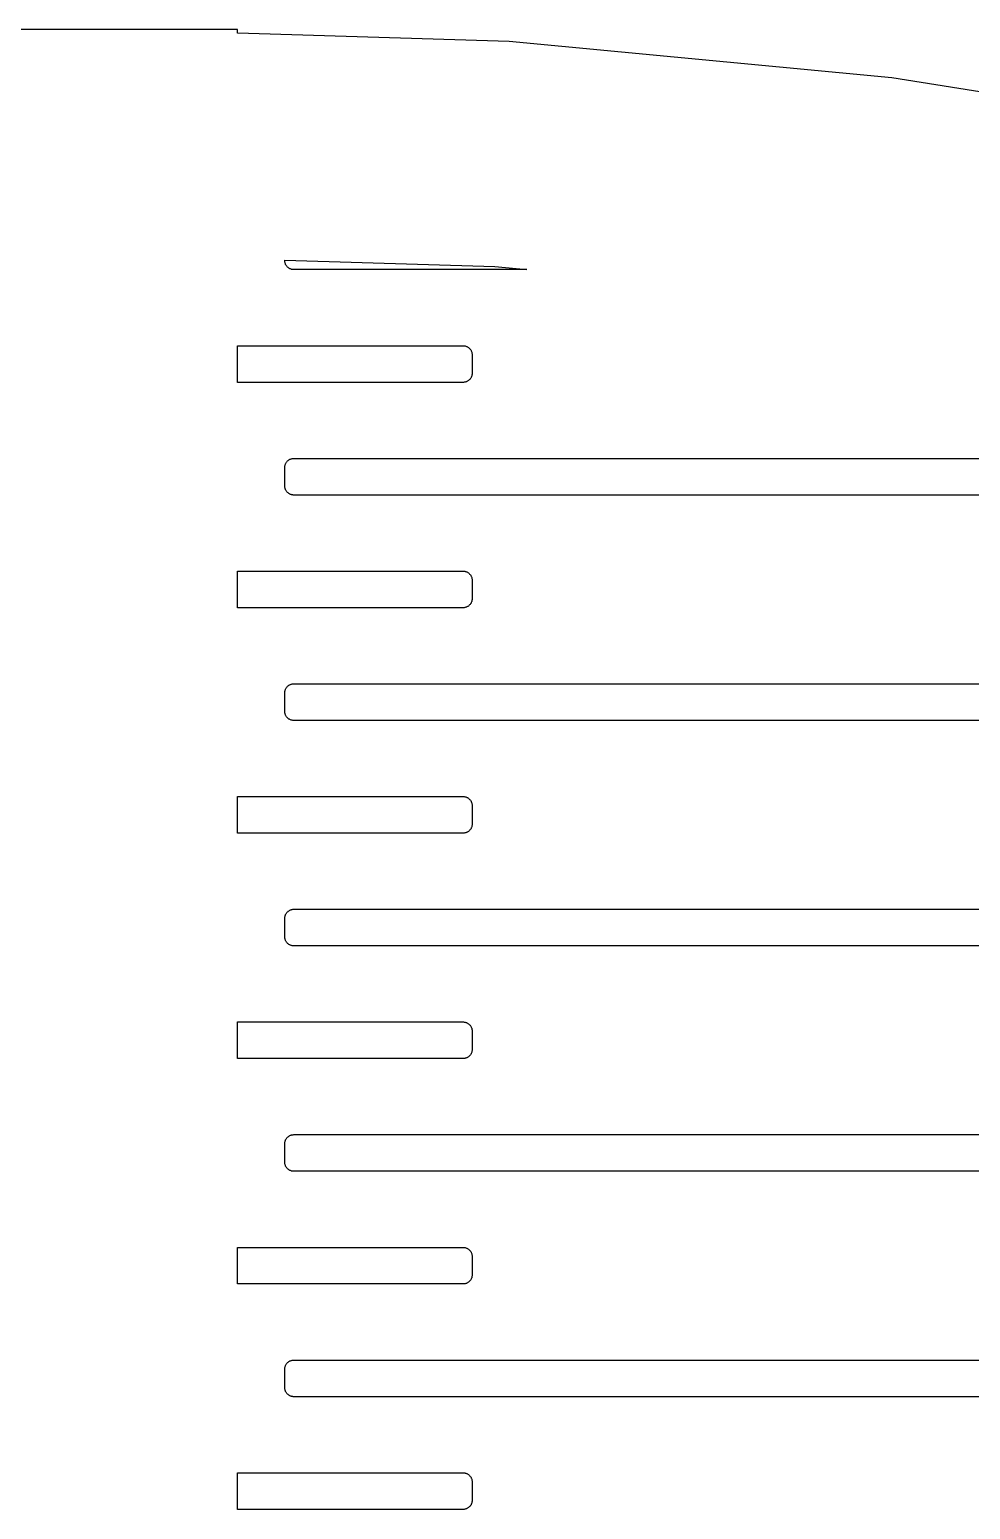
# Model space of a CAD drawing. Header units: metres. Extents: x -217 to 217, y -217 to 217.
# Drawn here: x -3.4 to 30, y 164.7 to 217.2 of the extents above; entities that cross this region are included whole.
import ezdxf

# ---------------------------------------------------------------- set-up
doc = ezdxf.new("R2010")
doc.units = ezdxf.units.M

msp = doc.modelspace()

# ---------------------------------------------------------------- linework, layer by layer
for p, q in [((4, 217.197), (-4, 217.197)), ((4, 217.072), (4, 217.197)), ((13.6379, 216.769), (4, 217.072)), ((27.222, 215.485), (13.6379, 216.769)), ((40.6987, 213.35), (27.222, 215.485)), ((5.6778, 209.003), (5.6778, 209.019)), ((5.6778, 209.019), (13.1356, 208.784)), ((5.67844, 208.982), (5.6778, 209.003)), ((5.68036, 208.962), (5.67844, 208.982)), ((5.68355, 208.942), (5.68036, 208.962)), ((5.688, 208.922), (5.68355, 208.942)), ((5.6937, 208.902), (5.688, 208.922)), ((5.70061, 208.883), (5.6937, 208.902)), ((5.70872, 208.864), (5.70061, 208.883)), ((5.71799, 208.846), (5.70872, 208.864)), ((5.72838, 208.829), (5.71799, 208.846)), ((5.73987, 208.812), (5.72838, 208.829)), ((5.75238, 208.796), (5.73987, 208.812)), ((5.76587, 208.78), (5.75238, 208.796)), ((5.78032, 208.766), (5.76587, 208.78)), ((5.79562, 208.752), (5.78032, 208.766)), ((5.81177, 208.74), (5.79562, 208.752)), ((5.82864, 208.728), (5.81177, 208.74)), ((5.84622, 208.718), (5.82864, 208.728)), ((5.86441, 208.709), (5.84622, 208.718)), ((5.88315, 208.701), (5.86441, 208.709)), ((5.90236, 208.694), (5.88315, 208.701)), ((5.92197, 208.688), (5.90236, 208.694)), ((5.94189, 208.684), (5.92197, 208.688)), ((5.96205, 208.68), (5.94189, 208.684)), ((5.98239, 208.678), (5.96205, 208.68)), ((6.00279, 208.678), (5.98239, 208.678)), ((14.2633, 208.678), (6.00279, 208.678)), ((13.1356, 208.784), (14.2633, 208.678)), ((4, 204.678), (4, 205.978)), ((4, 205.978), (12.0028, 205.978)), ((12.0028, 205.978), (12.0232, 205.977)), ((12.0232, 205.977), (12.0435, 205.975)), ((12.0435, 205.975), (12.0637, 205.972)), ((12.0637, 205.972), (12.0836, 205.968)), ((12.0836, 205.968), (12.1032, 205.962)), ((12.1032, 205.962), (12.1224, 205.955)), ((12.1224, 205.955), (12.1412, 205.947)), ((12.1412, 205.947), (12.1594, 205.938)), ((12.1594, 205.938), (12.1769, 205.927)), ((12.1769, 205.927), (12.1938, 205.916)), ((12.1938, 205.916), (12.2099, 205.903)), ((12.2099, 205.903), (12.2253, 205.89)), ((12.2253, 205.89), (12.2397, 205.875)), ((12.2397, 205.875), (12.2532, 205.86)), ((12.2532, 205.86), (12.2657, 205.844)), ((12.2657, 205.844), (12.2772, 205.827)), ((12.2772, 205.827), (12.2876, 205.809)), ((12.2876, 205.809), (12.2969, 205.791)), ((12.2969, 205.791), (12.305, 205.772)), ((12.305, 205.772), (12.3119, 205.753)), ((12.3119, 205.753), (12.3176, 205.734)), ((12.3176, 205.734), (12.322, 205.714)), ((12.322, 205.714), (12.3252, 205.694)), ((12.3252, 205.694), (12.3271, 205.673)), ((12.3271, 205.673), (12.3278, 205.653)), ((12.3278, 205.653), (12.3278, 205.003)), ((12.2772, 204.829), (12.2657, 204.812)), ((12.2876, 204.846), (12.2772, 204.829)), ((12.2969, 204.864), (12.2876, 204.846)), ((12.305, 204.883), (12.2969, 204.864)), ((12.3119, 204.902), (12.305, 204.883)), ((12.3176, 204.922), (12.3119, 204.902)), ((12.322, 204.942), (12.3176, 204.922)), ((12.3252, 204.962), (12.322, 204.942)), ((12.3271, 204.982), (12.3252, 204.962)), ((12.3278, 205.003), (12.3271, 204.982)), ((12.0028, 204.678), (4, 204.678)), ((12.0232, 204.678), (12.0028, 204.678)), ((12.0435, 204.68), (12.0232, 204.678)), ((12.0637, 204.684), (12.0435, 204.68)), ((12.0836, 204.688), (12.0637, 204.684)), ((12.1032, 204.694), (12.0836, 204.688)), ((12.1224, 204.701), (12.1032, 204.694)), ((12.1412, 204.709), (12.1224, 204.701)), ((12.1594, 204.718), (12.1412, 204.709)), ((12.1769, 204.728), (12.1594, 204.718)), ((12.1938, 204.74), (12.1769, 204.728)), ((12.2099, 204.752), (12.1938, 204.74)), ((12.2253, 204.766), (12.2099, 204.752)), ((12.2397, 204.78), (12.2253, 204.766)), ((12.2532, 204.796), (12.2397, 204.78)), ((12.2657, 204.812), (12.2532, 204.796)), ((5.6778, 201.653), (5.67844, 201.673)), ((5.67844, 201.673), (5.68036, 201.694)), ((5.68036, 201.694), (5.68355, 201.714)), ((5.68355, 201.714), (5.688, 201.734)), ((5.688, 201.734), (5.6937, 201.753)), ((5.6937, 201.753), (5.70061, 201.772)), ((5.70061, 201.772), (5.70872, 201.791)), ((5.70872, 201.791), (5.71799, 201.809)), ((5.71799, 201.809), (5.72838, 201.827)), ((5.72838, 201.827), (5.73987, 201.844)), ((5.73987, 201.844), (5.75238, 201.86)), ((5.75238, 201.86), (5.76587, 201.875)), ((5.76587, 201.875), (5.78032, 201.89)), ((5.78032, 201.89), (5.79562, 201.903)), ((5.79562, 201.903), (5.81177, 201.916)), ((5.81177, 201.916), (5.82864, 201.927)), ((5.82864, 201.927), (5.84622, 201.938)), ((5.84622, 201.938), (5.86441, 201.947)), ((5.86441, 201.947), (5.88315, 201.955)), ((5.88315, 201.955), (5.90236, 201.962)), ((5.90236, 201.962), (5.92197, 201.968)), ((5.92197, 201.968), (5.94189, 201.972)), ((5.94189, 201.972), (5.96205, 201.975)), ((5.96205, 201.975), (5.98239, 201.977)), ((5.98239, 201.977), (6.00279, 201.978)), ((6.00279, 201.978), (37.0028, 201.978)), ((5.6778, 201.003), (5.6778, 201.653)), ((5.67844, 200.982), (5.6778, 201.003)), ((5.68036, 200.962), (5.67844, 200.982)), ((5.68355, 200.942), (5.68036, 200.962)), ((5.688, 200.922), (5.68355, 200.942)), ((5.6937, 200.902), (5.688, 200.922)), ((5.70061, 200.883), (5.6937, 200.902)), ((5.70872, 200.864), (5.70061, 200.883)), ((5.71799, 200.846), (5.70872, 200.864)), ((5.72838, 200.829), (5.71799, 200.846)), ((5.73987, 200.812), (5.72838, 200.829)), ((5.75238, 200.796), (5.73987, 200.812)), ((5.76587, 200.78), (5.75238, 200.796)), ((5.78032, 200.766), (5.76587, 200.78)), ((5.79562, 200.752), (5.78032, 200.766)), ((5.81177, 200.74), (5.79562, 200.752)), ((5.82864, 200.728), (5.81177, 200.74)), ((5.84622, 200.718), (5.82864, 200.728)), ((5.86441, 200.709), (5.84622, 200.718)), ((5.88315, 200.701), (5.86441, 200.709)), ((5.90236, 200.694), (5.88315, 200.701)), ((5.92197, 200.688), (5.90236, 200.694)), ((5.94189, 200.684), (5.92197, 200.688)), ((5.96205, 200.68), (5.94189, 200.684)), ((5.98239, 200.678), (5.96205, 200.68)), ((6.00279, 200.678), (5.98239, 200.678)), ((37.0028, 200.678), (6.00279, 200.678)), ((4, 196.678), (4, 197.978)), ((4, 197.978), (12.0028, 197.978)), ((12.0028, 197.978), (12.0232, 197.977)), ((12.0232, 197.977), (12.0435, 197.975)), ((12.0435, 197.975), (12.0637, 197.972)), ((12.0637, 197.972), (12.0836, 197.968)), ((12.0836, 197.968), (12.1032, 197.962)), ((12.1032, 197.962), (12.1224, 197.955)), ((12.1224, 197.955), (12.1412, 197.947)), ((12.1412, 197.947), (12.1594, 197.938)), ((12.1594, 197.938), (12.1769, 197.927)), ((12.1769, 197.927), (12.1938, 197.916)), ((12.1938, 197.916), (12.2099, 197.903)), ((12.2099, 197.903), (12.2253, 197.89)), ((12.2253, 197.89), (12.2397, 197.875)), ((12.2397, 197.875), (12.2532, 197.86)), ((12.2532, 197.86), (12.2657, 197.844)), ((12.2657, 197.844), (12.2772, 197.827)), ((12.2772, 197.827), (12.2876, 197.809)), ((12.2876, 197.809), (12.2969, 197.791)), ((12.2969, 197.791), (12.305, 197.772)), ((12.305, 197.772), (12.3119, 197.753)), ((12.3119, 197.753), (12.3176, 197.734)), ((12.3176, 197.734), (12.322, 197.714)), ((12.322, 197.714), (12.3252, 197.694)), ((12.3252, 197.694), (12.3271, 197.673)), ((12.3271, 197.673), (12.3278, 197.653)), ((12.3278, 197.653), (12.3278, 197.003)), ((12.3252, 196.962), (12.322, 196.942)), ((12.3271, 196.982), (12.3252, 196.962)), ((12.3278, 197.003), (12.3271, 196.982)), ((12.0028, 196.678), (4, 196.678)), ((12.0232, 196.678), (12.0028, 196.678)), ((12.0435, 196.68), (12.0232, 196.678)), ((12.0637, 196.684), (12.0435, 196.68)), ((12.0836, 196.688), (12.0637, 196.684)), ((12.1032, 196.694), (12.0836, 196.688)), ((12.1224, 196.701), (12.1032, 196.694)), ((12.1412, 196.709), (12.1224, 196.701)), ((12.1594, 196.718), (12.1412, 196.709)), ((12.1769, 196.728), (12.1594, 196.718)), ((12.1938, 196.74), (12.1769, 196.728)), ((12.2099, 196.752), (12.1938, 196.74)), ((12.2253, 196.766), (12.2099, 196.752)), ((12.2397, 196.78), (12.2253, 196.766)), ((12.2532, 196.796), (12.2397, 196.78)), ((12.2657, 196.812), (12.2532, 196.796)), ((12.2772, 196.829), (12.2657, 196.812)), ((12.2876, 196.846), (12.2772, 196.829)), ((12.2969, 196.864), (12.2876, 196.846)), ((12.305, 196.883), (12.2969, 196.864)), ((12.3119, 196.902), (12.305, 196.883)), ((12.3176, 196.922), (12.3119, 196.902)), ((12.322, 196.942), (12.3176, 196.922)), ((5.70872, 193.791), (5.71799, 193.809)), ((5.71799, 193.809), (5.72838, 193.827)), ((5.72838, 193.827), (5.73987, 193.844)), ((5.73987, 193.844), (5.75238, 193.86)), ((5.75238, 193.86), (5.76587, 193.875)), ((5.76587, 193.875), (5.78032, 193.89)), ((5.78032, 193.89), (5.79562, 193.903)), ((5.79562, 193.903), (5.81177, 193.916)), ((5.81177, 193.916), (5.82864, 193.927)), ((5.82864, 193.927), (5.84622, 193.938)), ((5.84622, 193.938), (5.86441, 193.947)), ((5.86441, 193.947), (5.88315, 193.955)), ((5.88315, 193.955), (5.90236, 193.962)), ((5.90236, 193.962), (5.92197, 193.968)), ((5.92197, 193.968), (5.94189, 193.972)), ((5.94189, 193.972), (5.96205, 193.975)), ((5.96205, 193.975), (5.98239, 193.977)), ((5.98239, 193.977), (6.00279, 193.978)), ((6.00279, 193.978), (37.0028, 193.978)), ((5.6778, 193.653), (5.67844, 193.673)), ((5.6778, 193.003), (5.6778, 193.653)), ((5.67844, 193.673), (5.68036, 193.694)), ((5.68036, 193.694), (5.68355, 193.714)), ((5.68355, 193.714), (5.688, 193.734)), ((5.688, 193.734), (5.6937, 193.753)), ((5.6937, 193.753), (5.70061, 193.772)), ((5.70061, 193.772), (5.70872, 193.791)), ((5.67844, 192.982), (5.6778, 193.003)), ((5.68036, 192.962), (5.67844, 192.982)), ((5.68355, 192.942), (5.68036, 192.962)), ((5.688, 192.922), (5.68355, 192.942)), ((5.6937, 192.902), (5.688, 192.922)), ((5.70061, 192.883), (5.6937, 192.902)), ((5.70872, 192.864), (5.70061, 192.883)), ((5.71799, 192.846), (5.70872, 192.864)), ((5.72838, 192.829), (5.71799, 192.846)), ((5.73987, 192.812), (5.72838, 192.829)), ((5.75238, 192.796), (5.73987, 192.812)), ((5.76587, 192.78), (5.75238, 192.796)), ((5.78032, 192.766), (5.76587, 192.78)), ((5.79562, 192.752), (5.78032, 192.766)), ((5.81177, 192.74), (5.79562, 192.752)), ((5.82864, 192.728), (5.81177, 192.74)), ((5.84622, 192.718), (5.82864, 192.728)), ((5.86441, 192.709), (5.84622, 192.718)), ((5.88315, 192.701), (5.86441, 192.709)), ((5.90236, 192.694), (5.88315, 192.701)), ((5.92197, 192.688), (5.90236, 192.694)), ((5.94189, 192.684), (5.92197, 192.688)), ((5.96205, 192.68), (5.94189, 192.684)), ((5.98239, 192.678), (5.96205, 192.68)), ((6.00279, 192.678), (5.98239, 192.678)), ((37.0028, 192.678), (6.00279, 192.678)), ((4, 188.678), (4, 189.978)), ((4, 189.978), (12.0028, 189.978)), ((12.0028, 189.978), (12.0232, 189.977)), ((12.0232, 189.977), (12.0435, 189.975)), ((12.0435, 189.975), (12.0637, 189.972)), ((12.0637, 189.972), (12.0836, 189.968)), ((12.0836, 189.968), (12.1032, 189.962)), ((12.1032, 189.962), (12.1224, 189.955)), ((12.1224, 189.955), (12.1412, 189.947)), ((12.1412, 189.947), (12.1594, 189.938)), ((12.1594, 189.938), (12.1769, 189.927)), ((12.1769, 189.927), (12.1938, 189.916)), ((12.1938, 189.916), (12.2099, 189.903)), ((12.2099, 189.903), (12.2253, 189.89)), ((12.2253, 189.89), (12.2397, 189.875)), ((12.2397, 189.875), (12.2532, 189.86)), ((12.2532, 189.86), (12.2657, 189.844)), ((12.2657, 189.844), (12.2772, 189.827)), ((12.2772, 189.827), (12.2876, 189.809)), ((12.2876, 189.809), (12.2969, 189.791)), ((12.2969, 189.791), (12.305, 189.772)), ((12.305, 189.772), (12.3119, 189.753)), ((12.3119, 189.753), (12.3176, 189.734)), ((12.3176, 189.734), (12.322, 189.714)), ((12.322, 189.714), (12.3252, 189.694)), ((12.3252, 189.694), (12.3271, 189.673)), ((12.3271, 189.673), (12.3278, 189.653)), ((12.3278, 189.653), (12.3278, 189.003)), ((12.0028, 188.678), (4, 188.678)), ((12.0232, 188.678), (12.0028, 188.678)), ((12.0435, 188.68), (12.0232, 188.678)), ((12.0637, 188.684), (12.0435, 188.68)), ((12.0836, 188.688), (12.0637, 188.684)), ((12.1032, 188.694), (12.0836, 188.688)), ((12.1224, 188.701), (12.1032, 188.694)), ((12.1412, 188.709), (12.1224, 188.701)), ((12.1594, 188.718), (12.1412, 188.709)), ((12.1769, 188.728), (12.1594, 188.718)), ((12.1938, 188.74), (12.1769, 188.728)), ((12.2099, 188.752), (12.1938, 188.74)), ((12.2253, 188.766), (12.2099, 188.752)), ((12.2397, 188.78), (12.2253, 188.766)), ((12.2532, 188.796), (12.2397, 188.78)), ((12.2657, 188.812), (12.2532, 188.796)), ((12.2772, 188.829), (12.2657, 188.812)), ((12.2876, 188.846), (12.2772, 188.829)), ((12.2969, 188.864), (12.2876, 188.846)), ((12.305, 188.883), (12.2969, 188.864)), ((12.3119, 188.902), (12.305, 188.883)), ((12.3176, 188.922), (12.3119, 188.902)), ((12.322, 188.942), (12.3176, 188.922)), ((12.3252, 188.962), (12.322, 188.942)), ((12.3271, 188.982), (12.3252, 188.962)), ((12.3278, 189.003), (12.3271, 188.982)), ((5.81177, 185.916), (5.82864, 185.927)), ((5.82864, 185.927), (5.84622, 185.938)), ((5.84622, 185.938), (5.86441, 185.947)), ((5.86441, 185.947), (5.88315, 185.955)), ((5.88315, 185.955), (5.90236, 185.962)), ((5.90236, 185.962), (5.92197, 185.968)), ((5.92197, 185.968), (5.94189, 185.972)), ((5.94189, 185.972), (5.96205, 185.975)), ((5.96205, 185.975), (5.98239, 185.977)), ((5.98239, 185.977), (6.00279, 185.978)), ((6.00279, 185.978), (37.0028, 185.978)), ((5.6778, 185.653), (5.67844, 185.673)), ((5.6778, 185.003), (5.6778, 185.653)), ((5.67844, 185.673), (5.68036, 185.694)), ((5.68036, 185.694), (5.68355, 185.714)), ((5.68355, 185.714), (5.688, 185.734)), ((5.688, 185.734), (5.6937, 185.753)), ((5.6937, 185.753), (5.70061, 185.772)), ((5.70061, 185.772), (5.70872, 185.791)), ((5.70872, 185.791), (5.71799, 185.809)), ((5.71799, 185.809), (5.72838, 185.827)), ((5.72838, 185.827), (5.73987, 185.844)), ((5.73987, 185.844), (5.75238, 185.86)), ((5.75238, 185.86), (5.76587, 185.875)), ((5.76587, 185.875), (5.78032, 185.89)), ((5.78032, 185.89), (5.79562, 185.903)), ((5.79562, 185.903), (5.81177, 185.916)), ((5.67844, 184.982), (5.6778, 185.003)), ((5.68036, 184.962), (5.67844, 184.982)), ((5.68355, 184.942), (5.68036, 184.962)), ((5.688, 184.922), (5.68355, 184.942)), ((5.6937, 184.902), (5.688, 184.922)), ((5.70061, 184.883), (5.6937, 184.902)), ((5.70872, 184.864), (5.70061, 184.883)), ((5.71799, 184.846), (5.70872, 184.864)), ((5.72838, 184.829), (5.71799, 184.846)), ((5.73987, 184.812), (5.72838, 184.829)), ((5.75238, 184.796), (5.73987, 184.812)), ((5.76587, 184.78), (5.75238, 184.796)), ((5.78032, 184.766), (5.76587, 184.78)), ((5.79562, 184.752), (5.78032, 184.766)), ((5.81177, 184.74), (5.79562, 184.752)), ((5.82864, 184.728), (5.81177, 184.74)), ((5.84622, 184.718), (5.82864, 184.728)), ((5.86441, 184.709), (5.84622, 184.718)), ((5.88315, 184.701), (5.86441, 184.709)), ((5.90236, 184.694), (5.88315, 184.701)), ((5.92197, 184.688), (5.90236, 184.694)), ((5.94189, 184.684), (5.92197, 184.688)), ((5.96205, 184.68), (5.94189, 184.684)), ((5.98239, 184.678), (5.96205, 184.68)), ((6.00279, 184.678), (5.98239, 184.678)), ((37.0028, 184.678), (6.00279, 184.678)), ((4, 180.678), (4, 181.978)), ((4, 181.978), (12.0028, 181.978)), ((12.0028, 181.978), (12.0232, 181.977)), ((12.0232, 181.977), (12.0435, 181.975)), ((12.0435, 181.975), (12.0637, 181.972)), ((12.0637, 181.972), (12.0836, 181.968)), ((12.0836, 181.968), (12.1032, 181.962)), ((12.1032, 181.962), (12.1224, 181.955)), ((12.1224, 181.955), (12.1412, 181.947)), ((12.1412, 181.947), (12.1594, 181.938)), ((12.1594, 181.938), (12.1769, 181.927)), ((12.1769, 181.927), (12.1938, 181.916)), ((12.1938, 181.916), (12.2099, 181.903)), ((12.2099, 181.903), (12.2253, 181.89)), ((12.2253, 181.89), (12.2397, 181.875)), ((12.2397, 181.875), (12.2532, 181.86)), ((12.2532, 181.86), (12.2657, 181.844)), ((12.2657, 181.844), (12.2772, 181.827)), ((12.2772, 181.827), (12.2876, 181.809)), ((12.2876, 181.809), (12.2969, 181.791)), ((12.2969, 181.791), (12.305, 181.772)), ((12.305, 181.772), (12.3119, 181.753)), ((12.3119, 181.753), (12.3176, 181.734)), ((12.3176, 181.734), (12.322, 181.714)), ((12.322, 181.714), (12.3252, 181.694)), ((12.3252, 181.694), (12.3271, 181.673)), ((12.3271, 181.673), (12.3278, 181.653)), ((12.3278, 181.653), (12.3278, 181.003)), ((12.0028, 180.678), (4, 180.678)), ((12.0232, 180.678), (12.0028, 180.678)), ((12.0435, 180.68), (12.0232, 180.678)), ((12.0637, 180.684), (12.0435, 180.68)), ((12.0836, 180.688), (12.0637, 180.684)), ((12.1032, 180.694), (12.0836, 180.688)), ((12.1224, 180.701), (12.1032, 180.694)), ((12.1412, 180.709), (12.1224, 180.701)), ((12.1594, 180.718), (12.1412, 180.709)), ((12.1769, 180.728), (12.1594, 180.718)), ((12.1938, 180.74), (12.1769, 180.728)), ((12.2099, 180.752), (12.1938, 180.74)), ((12.2253, 180.766), (12.2099, 180.752)), ((12.2397, 180.78), (12.2253, 180.766)), ((12.2532, 180.796), (12.2397, 180.78)), ((12.2657, 180.812), (12.2532, 180.796)), ((12.2772, 180.829), (12.2657, 180.812)), ((12.2876, 180.846), (12.2772, 180.829)), ((12.2969, 180.864), (12.2876, 180.846)), ((12.305, 180.883), (12.2969, 180.864)), ((12.3119, 180.902), (12.305, 180.883)), ((12.3176, 180.922), (12.3119, 180.902)), ((12.322, 180.942), (12.3176, 180.922)), ((12.3252, 180.962), (12.322, 180.942)), ((12.3271, 180.982), (12.3252, 180.962)), ((12.3278, 181.003), (12.3271, 180.982)), ((5.6778, 177.653), (5.67844, 177.673)), ((5.6778, 177.003), (5.6778, 177.653)), ((5.67844, 177.673), (5.68036, 177.694)), ((5.68036, 177.694), (5.68355, 177.714)), ((5.68355, 177.714), (5.688, 177.734)), ((5.688, 177.734), (5.6937, 177.753)), ((5.6937, 177.753), (5.70061, 177.772)), ((5.70061, 177.772), (5.70872, 177.791)), ((5.70872, 177.791), (5.71799, 177.809)), ((5.71799, 177.809), (5.72838, 177.827)), ((5.72838, 177.827), (5.73987, 177.844)), ((5.73987, 177.844), (5.75238, 177.86)), ((5.75238, 177.86), (5.76587, 177.875)), ((5.76587, 177.875), (5.78032, 177.89)), ((5.78032, 177.89), (5.79562, 177.903)), ((5.79562, 177.903), (5.81177, 177.916)), ((5.81177, 177.916), (5.82864, 177.927)), ((5.82864, 177.927), (5.84622, 177.938)), ((5.84622, 177.938), (5.86441, 177.947)), ((5.86441, 177.947), (5.88315, 177.955)), ((5.88315, 177.955), (5.90236, 177.962)), ((5.90236, 177.962), (5.92197, 177.968)), ((5.92197, 177.968), (5.94189, 177.972)), ((5.94189, 177.972), (5.96205, 177.975)), ((5.96205, 177.975), (5.98239, 177.977)), ((5.98239, 177.977), (6.00279, 177.978)), ((6.00279, 177.978), (37.0028, 177.978)), ((5.67844, 176.982), (5.6778, 177.003)), ((5.68036, 176.962), (5.67844, 176.982)), ((5.68355, 176.942), (5.68036, 176.962)), ((5.688, 176.922), (5.68355, 176.942)), ((5.6937, 176.902), (5.688, 176.922)), ((5.70061, 176.883), (5.6937, 176.902)), ((5.70872, 176.864), (5.70061, 176.883)), ((5.71799, 176.846), (5.70872, 176.864)), ((5.72838, 176.829), (5.71799, 176.846)), ((5.73987, 176.812), (5.72838, 176.829)), ((5.75238, 176.796), (5.73987, 176.812)), ((5.76587, 176.78), (5.75238, 176.796)), ((5.78032, 176.766), (5.76587, 176.78)), ((5.79562, 176.752), (5.78032, 176.766)), ((5.81177, 176.74), (5.79562, 176.752)), ((5.82864, 176.728), (5.81177, 176.74)), ((5.84622, 176.718), (5.82864, 176.728)), ((5.86441, 176.709), (5.84622, 176.718)), ((5.88315, 176.701), (5.86441, 176.709)), ((5.90236, 176.694), (5.88315, 176.701)), ((5.92197, 176.688), (5.90236, 176.694)), ((5.94189, 176.684), (5.92197, 176.688)), ((5.96205, 176.68), (5.94189, 176.684)), ((5.98239, 176.678), (5.96205, 176.68)), ((6.00279, 176.678), (5.98239, 176.678)), ((37.0028, 176.678), (6.00279, 176.678)), ((4, 172.678), (4, 173.978)), ((4, 173.978), (12.0028, 173.978)), ((12.0028, 173.978), (12.0232, 173.977)), ((12.0232, 173.977), (12.0435, 173.975)), ((12.0435, 173.975), (12.0637, 173.972)), ((12.0637, 173.972), (12.0836, 173.968)), ((12.0836, 173.968), (12.1032, 173.962)), ((12.1032, 173.962), (12.1224, 173.955)), ((12.1224, 173.955), (12.1412, 173.947)), ((12.1412, 173.947), (12.1594, 173.938)), ((12.1594, 173.938), (12.1769, 173.927)), ((12.1769, 173.927), (12.1938, 173.916)), ((12.1938, 173.916), (12.2099, 173.903)), ((12.2099, 173.903), (12.2253, 173.89)), ((12.2253, 173.89), (12.2397, 173.875)), ((12.2397, 173.875), (12.2532, 173.86)), ((12.2532, 173.86), (12.2657, 173.844)), ((12.2657, 173.844), (12.2772, 173.827)), ((12.2772, 173.827), (12.2876, 173.809)), ((12.2876, 173.809), (12.2969, 173.791)), ((12.2969, 173.791), (12.305, 173.772)), ((12.305, 173.772), (12.3119, 173.753)), ((12.3119, 173.753), (12.3176, 173.734)), ((12.3176, 173.734), (12.322, 173.714)), ((12.322, 173.714), (12.3252, 173.694)), ((12.3252, 173.694), (12.3271, 173.673)), ((12.3271, 173.673), (12.3278, 173.653)), ((12.3278, 173.653), (12.3278, 173.003)), ((12.2532, 172.796), (12.2397, 172.78)), ((12.2657, 172.812), (12.2532, 172.796)), ((12.2772, 172.829), (12.2657, 172.812)), ((12.2876, 172.846), (12.2772, 172.829)), ((12.2969, 172.864), (12.2876, 172.846)), ((12.305, 172.883), (12.2969, 172.864)), ((12.3119, 172.902), (12.305, 172.883)), ((12.3176, 172.922), (12.3119, 172.902)), ((12.322, 172.942), (12.3176, 172.922)), ((12.3252, 172.962), (12.322, 172.942)), ((12.3271, 172.982), (12.3252, 172.962)), ((12.3278, 173.003), (12.3271, 172.982)), ((12.0028, 172.678), (4, 172.678)), ((12.0232, 172.678), (12.0028, 172.678)), ((12.0435, 172.68), (12.0232, 172.678)), ((12.0637, 172.684), (12.0435, 172.68)), ((12.0836, 172.688), (12.0637, 172.684)), ((12.1032, 172.694), (12.0836, 172.688)), ((12.1224, 172.701), (12.1032, 172.694)), ((12.1412, 172.709), (12.1224, 172.701)), ((12.1594, 172.718), (12.1412, 172.709)), ((12.1769, 172.728), (12.1594, 172.718)), ((12.1938, 172.74), (12.1769, 172.728)), ((12.2099, 172.752), (12.1938, 172.74)), ((12.2253, 172.766), (12.2099, 172.752)), ((12.2397, 172.78), (12.2253, 172.766)), ((5.6778, 169.653), (5.67844, 169.673)), ((5.6778, 169.003), (5.6778, 169.653)), ((5.67844, 169.673), (5.68036, 169.694)), ((5.68036, 169.694), (5.68355, 169.714)), ((5.68355, 169.714), (5.688, 169.734)), ((5.688, 169.734), (5.6937, 169.753)), ((5.6937, 169.753), (5.70061, 169.772)), ((5.70061, 169.772), (5.70872, 169.791)), ((5.70872, 169.791), (5.71799, 169.809)), ((5.71799, 169.809), (5.72838, 169.827)), ((5.72838, 169.827), (5.73987, 169.844)), ((5.73987, 169.844), (5.75238, 169.86)), ((5.75238, 169.86), (5.76587, 169.875)), ((5.76587, 169.875), (5.78032, 169.89)), ((5.78032, 169.89), (5.79562, 169.903)), ((5.79562, 169.903), (5.81177, 169.916)), ((5.81177, 169.916), (5.82864, 169.927)), ((5.82864, 169.927), (5.84622, 169.938)), ((5.84622, 169.938), (5.86441, 169.947)), ((5.86441, 169.947), (5.88315, 169.955)), ((5.88315, 169.955), (5.90236, 169.962)), ((5.90236, 169.962), (5.92197, 169.968)), ((5.92197, 169.968), (5.94189, 169.972)), ((5.94189, 169.972), (5.96205, 169.975)), ((5.96205, 169.975), (5.98239, 169.977)), ((5.98239, 169.977), (6.00279, 169.978)), ((6.00279, 169.978), (37.0028, 169.978)), ((5.67844, 168.982), (5.6778, 169.003)), ((5.68036, 168.962), (5.67844, 168.982)), ((5.68355, 168.942), (5.68036, 168.962)), ((5.688, 168.922), (5.68355, 168.942)), ((5.6937, 168.902), (5.688, 168.922)), ((5.70061, 168.883), (5.6937, 168.902)), ((5.70872, 168.864), (5.70061, 168.883)), ((5.71799, 168.846), (5.70872, 168.864)), ((5.72838, 168.829), (5.71799, 168.846)), ((5.73987, 168.812), (5.72838, 168.829)), ((5.75238, 168.796), (5.73987, 168.812)), ((5.76587, 168.78), (5.75238, 168.796)), ((5.78032, 168.766), (5.76587, 168.78)), ((5.79562, 168.752), (5.78032, 168.766)), ((5.81177, 168.74), (5.79562, 168.752)), ((5.82864, 168.728), (5.81177, 168.74)), ((5.84622, 168.718), (5.82864, 168.728)), ((5.86441, 168.709), (5.84622, 168.718)), ((5.88315, 168.701), (5.86441, 168.709)), ((5.90236, 168.694), (5.88315, 168.701)), ((5.92197, 168.688), (5.90236, 168.694)), ((5.94189, 168.684), (5.92197, 168.688)), ((5.96205, 168.68), (5.94189, 168.684)), ((5.98239, 168.678), (5.96205, 168.68)), ((6.00279, 168.678), (5.98239, 168.678)), ((37.0028, 168.678), (6.00279, 168.678)), ((4, 164.678), (4, 165.978)), ((4, 165.978), (12.0028, 165.978)), ((12.0028, 165.978), (12.0232, 165.977)), ((12.0232, 165.977), (12.0435, 165.975)), ((12.0435, 165.975), (12.0637, 165.972)), ((12.0637, 165.972), (12.0836, 165.968)), ((12.0836, 165.968), (12.1032, 165.962)), ((12.1032, 165.962), (12.1224, 165.955)), ((12.1224, 165.955), (12.1412, 165.947)), ((12.1412, 165.947), (12.1594, 165.938)), ((12.1594, 165.938), (12.1769, 165.927)), ((12.1769, 165.927), (12.1938, 165.916)), ((12.1938, 165.916), (12.2099, 165.903)), ((12.2099, 165.903), (12.2253, 165.89)), ((12.2253, 165.89), (12.2397, 165.875)), ((12.2397, 165.875), (12.2532, 165.86)), ((12.2532, 165.86), (12.2657, 165.844)), ((12.2657, 165.844), (12.2772, 165.827)), ((12.2772, 165.827), (12.2876, 165.809)), ((12.2876, 165.809), (12.2969, 165.791)), ((12.2969, 165.791), (12.305, 165.772)), ((12.305, 165.772), (12.3119, 165.753)), ((12.3119, 165.753), (12.3176, 165.734)), ((12.3176, 165.734), (12.322, 165.714)), ((12.322, 165.714), (12.3252, 165.694)), ((12.3252, 165.694), (12.3271, 165.673)), ((12.3271, 165.673), (12.3278, 165.653)), ((12.3278, 165.653), (12.3278, 165.003)), ((12.3176, 164.922), (12.3119, 164.902)), ((12.322, 164.942), (12.3176, 164.922)), ((12.3252, 164.962), (12.322, 164.942)), ((12.3271, 164.982), (12.3252, 164.962)), ((12.3278, 165.003), (12.3271, 164.982)), ((12.0028, 164.678), (4, 164.678)), ((12.0232, 164.678), (12.0028, 164.678)), ((12.0435, 164.68), (12.0232, 164.678)), ((12.0637, 164.684), (12.0435, 164.68)), ((12.0836, 164.688), (12.0637, 164.684)), ((12.1032, 164.694), (12.0836, 164.688)), ((12.1224, 164.701), (12.1032, 164.694)), ((12.1412, 164.709), (12.1224, 164.701)), ((12.1594, 164.718), (12.1412, 164.709)), ((12.1769, 164.728), (12.1594, 164.718)), ((12.1938, 164.74), (12.1769, 164.728)), ((12.2099, 164.752), (12.1938, 164.74)), ((12.2253, 164.766), (12.2099, 164.752)), ((12.2397, 164.78), (12.2253, 164.766)), ((12.2532, 164.796), (12.2397, 164.78)), ((12.2657, 164.812), (12.2532, 164.796)), ((12.2772, 164.829), (12.2657, 164.812)), ((12.2876, 164.846), (12.2772, 164.829)), ((12.2969, 164.864), (12.2876, 164.846)), ((12.305, 164.883), (12.2969, 164.864)), ((12.3119, 164.902), (12.305, 164.883))]:
    msp.add_line(p, q)

doc.saveas('drawing.dxf')
